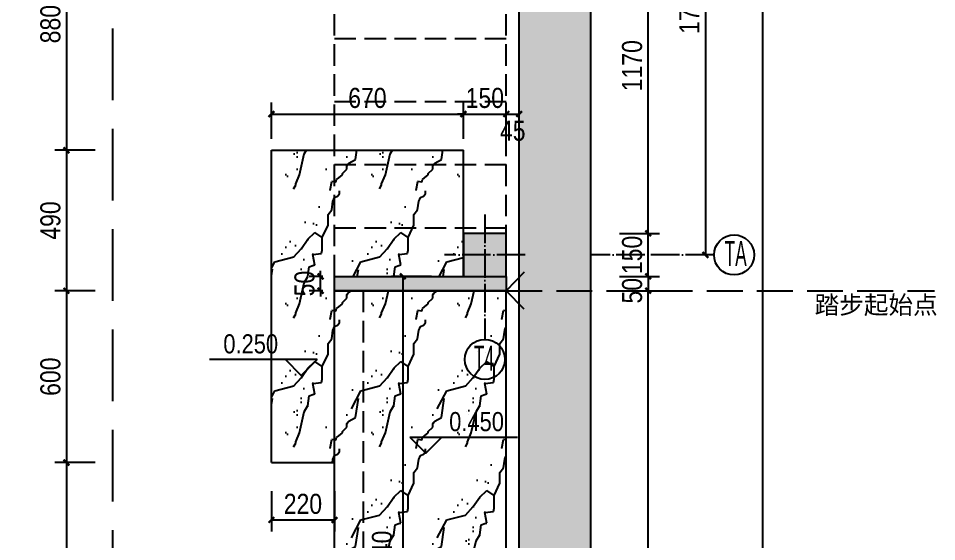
# Model space of a CAD drawing. Extents: x 9928 to 93764, y -101273 to -34887.
# Drawn here: x 17440 to 20645, y -64678 to -62853 of the extents above; entities that cross this region are included whole.
import ezdxf
from ezdxf import colors
from ezdxf.entities.mleader import LeaderData, LeaderLine
from ezdxf.math import Vec2, Vec3

# ---------------------------------------------------------------- set-up
doc = ezdxf.new("R2010")
doc.units = 0
doc.header["$LTSCALE"] = 1000
doc.header["$MEASUREMENT"] = 0
for name, pattern in [('CENTER', [2, 1.25, -0.25, 0.25, -0.25]), ('DASH', [0.35, 0.25, -0.1]), ('DOTE', [2.42, 2, -0.2, 0.02, -0.2]), ('HIDDEN', [0.375, 0.25, -0.125])]:
    doc.linetypes.add(name, pattern=pattern)
doc.layers.add('_0', color=7, linetype='Continuous', lineweight=25)
for name, color, linetype in [('A', 163, 'CENTER'), ('A-ANNO-DIMS', 6, 'Continuous'), ('A-ANNO-NOTE', 4, 'Continuous'), ('A-ANNO-SYMB', 4, 'Continuous'), ('A-FLOR-OVHD', 111, 'HIDDEN'), ('A-FLOR-STRS', 54, 'Continuous'), ('A-FURN-PATT-251', 251, 'Continuous'), ('A-PRTN-PRHT', 216, 'Continuous'), ('A-WALL-FULL', 5, 'Continuous'), ('GL', 131, 'Continuous'), ('S-COLS', 5, 'Continuous'), ('SPACE_HATCH', 8, 'Continuous'), ('设备', 150, 'Continuous')]:
    doc.layers.add(name, color=color, linetype=linetype)
doc.styles.add('DIM_T3', font='ARIALN.TTF')
doc.styles.add('EN', font='ARIALN.TTF')
doc.styles.get("Standard").update_dxf_attribs({"font": 'gbenor.shx', "bigfont": 'gbcbig.shx'})
doc.dimstyles.new('_TCH_ARCH&&20', dxfattribs={"dimtxt": 70, "dimasz": 20, "dimexe": 40, "dimexo": 40, "dimgap": 20, "dimtad": 1, "dimdec": 0, "dimzin": 0, "dimdsep": 46, "dimtxsty": 'DIM_T3', "dimblk": 'ARCHTICK', "dimcen": 0.09, "dimclrd": 6, "dimclre": 6, "dimclrt": 6, "dimazin": 2, "dimtfac": 1, "dimtdec": 0, "dimtix": 1, "dimtmove": 2, "dimatfit": 3, "dimfxl": 100, "dimfxlon": 1, "dimtolj": 1, "dimtzin": 0, "dimarcsym": 0})

# ---------------------------------------------------------------- blocks, each defined once
blk = doc.blocks.new('zw2')
at = {"layer": 'SPACE_HATCH'}
h = blk.add_hatch(color=256, dxfattribs=at)
h.dxf.hatch_style = 1
h.paths.add_polyline_path([(41709.3, -78137.2), (41859.3, -78137.2), (41859.3, -77987.2), (41709.3, -77987.2)])
at = {"layer": 'S-COLS'}
blk.add_lwpolyline([(41709.3, -78137.2), (41859.3, -78137.2), (41859.3, -77987.2), (41709.3, -77987.2)], close=True, dxfattribs=at)
blk = doc.blocks.new('alisdhuflaisduhfalsidfhu')
at = {"layer": 'A-FURN-PATT-251'}
h = blk.add_hatch(color=256, dxfattribs=at)
h.dxf.hatch_style = 1
h.paths.add_polyline_path([(42419.1, -90621.1), (42669.1, -90621.1), (42669.1, -77792.1), (42419.1, -77792.1)])
h = blk.add_hatch(dxfattribs=at)
h.set_pattern_fill('大理石', color=256, scale=100)
h.set_pattern_definition([(41.98721, (250, 34.286), (599.99999, 450.00001), [9.6097, -2008.4338]), (68.19859, (107.143, 19.286), (300, 900), [34.6189, -2388.7052]), (60.945396, (100, 2.143), (299.99998, 450.000013), [14.708, -3073.9809]), (90, (107.14, 15), (300, -2e-14), [4.2857, -445.7143]), (71.56505, (247.14, 25.71), (6e-07, 450), [9.0351, -939.6482]), (171.469234, (247.143, 25.714), (-300, 3e-06), [14.4455, -3019.1166]), (79.2157, (227.143, -2.143), (300.000001, 1800), [30.5394, -3176.0943]), (62.132996, (1.429, 135), (1199.9999854, 2250.0000088), [70.2946, -14691.5649]), (0, (5.75, 201), (0, 450), [0, -300]), (64.983107, (200, 282.857), (600.0000015, 1349.999999), [47.2941, -4918.5894]), (81.43911, (315.714, 105), (599.999999, 4049.9999745), [67.177, -14040.0018]), (82.874984, (150, 145.714), (299.999982, 2250.0000023), [34.5525, -7221.4794]), (76.75948, (120, 51.429), (300.000003, 1349.999999), [74.8468, -7784.0652]), (0, (73.23, 51.65), (0, 450), [0, -300]), (0, (78.05, 46.83), (0, 450), [0, -300]), (0, (111.8, 70.9), (0, 450), [0, -300]), (0, (102.15, 123.9), (0, 450), [0, -300]), (59.036243, (137.143, 124.286), (299.999976, 450.000013), [24.9898, -5222.8668]), (0, (149.97, 144.9), (0, 450), [0, -300]), (0, (111.8, 128.7), (0, 450), [0, -300]), (0, (126.26, 157.62), (0, 450), [0, -300]), (0, (111.8, 114.27), (0, 450), [0, -300]), (50.19443, (285.714, 83.57), (300, 450), [11.1575, -2331.9174]), (90, (285.7, 70.7), (300, -2e-14), [12.8571, -437.1428]), (43.66778, (270, 55.714), (900.000001, 899.999998), [21.7242, -4540.3476]), (90, (270, 51.43), (300, -2e-14), [4.2857, -445.7143]), (39.80557, (257.143, 40.714), (599.999986, 450.000018), [16.7362, -3497.8761]), (0, (213, 70.9), (0, 450), [0, -300]), (0, (286.37, 84.5), (0, 450), [0, -300]), (0, (286.37, 84.5), (0, 450), [0, -300]), (29.357753, (292.857, 92.143), (899.999998, 450.000003), [26.2251, -2727.4089]), (0, (285.33, 114.27), (0, 450), [0, -300]), (146.30993, (200, 282.857), (-600.000004, 449.999992), [30.9047, -3214.0914]), (8.130102, (167.143, 222.857), (2999.999979, 449.9999973), [30.3046, -6333.6564]), (47.862405, (100, 214.286), (1200.0000005, 1349.9999987), [40.4566, -8455.4247]), (14.620874, (34.286, 197.143), (1799.999995, 450.0000188), [67.9135, -7063.005]), (0, (58.77, 225.06), (0, 450), [0, -300]), (18.43495, (154.286, 180), (1200, 449.999999), [13.5526, -2832.4972]), (16.69924, (167.14, 184.29), (299.999994, 2.5e-05), [7.4574, -1558.5886]), (101.093723, (174.286, 186.429), (-600.0000052, 3149.9999705), [37.1222, -7758.5496]), (0, (135.9, 205.8), (0, 450), [0, -300]), (0, (167, 223.7), (0, 450), [0, -300]), (0, (126.26, 172.08), (0, 450), [0, -300]), (0, (87.7, 268.4), (0, 450), [0, -300]), (0, (73.23, 249.15), (0, 450), [0, -300]), (44.144903, (150, 276.429), (900.0000015, 900), [33.8439, -7073.3706]), (54.582945, (127.143, 244.286), (300.0000008, 449.9999982), [39.4413, -8243.2212]), (0, (150.4, 276.73), (0, 450), [0, -300]), (0, (106.98, 253.97), (0, 450), [0, -300]), (0, (150.4, 276.73), (0, 450), [0, -300]), (0, (127.2, 243.6), (0, 450), [0, -300]), (75.06858, (197.14, 227.14), (300, 1350), [11.0887, -2317.5375]), (90, (200, 237.86), (300, -2e-14), [45, -405]), (50.19443, (252.86, 426.43), (300, 450), [11.1575, -2331.9174]), (0, (169.64, 331.04), (0, 450), [0, -300]), (0, (179.3, 326.22), (0, 450), [0, -300]), (0, (140.7, 335.86), (0, 450), [0, -300]), (0, (188.9, 388.84), (0, 450), [0, -300]), (53.130102, (220, 362.143), (300, 450), [21.4286, -4478.5713]), (90, (220, 325.7), (300, -2e-14), [36.4286, -413.5714]), (0, (220.05, 326.44), (0, 450), [0, -300]), (23.19859, (242.86, 422.14), (900, 450), [10.8797, -2273.8522]), (66.03751, (240, 415.71), (300, 900), [7.0349, -1470.2938]), (66.03751, (237.14, 409.29), (300, 900), [7.0349, -1470.2938]), (81.869898, (232.857, 379.286), (300.0000013, 2250), [30.3046, -6333.6564]), (90, (260, 435), (300, -2e-14), [10.7143, -439.2857]), (0, (227.05, 450), (0, 450), [0, -300])])
edge = h.paths.add_edge_path()
edge.add_line((42374.1, -84502.1), (41774.1, -84502.1))
edge.add_line((41774.1, -84502.1), (41774.1, -86372.1))
edge.add_line((41774.1, -86372.1), (41925.5, -86372.1))
edge.add_arc((42074.1, -86392.1), 150, 0, 172.3377, ccw=False)
edge.add_arc((42074.1, -86392.1), 150, -172.3377, 0, ccw=False)
edge.add_line((41925.5, -86412.1), (41774.1, -86412.1))
edge.add_line((41774.1, -86412.1), (41774.1, -86792.1))
edge.add_line((41774.1, -86792.1), (42374.1, -86792.1))
edge.add_line((42374.1, -86792.1), (42374.1, -84502.1))
h.paths.add_polyline_path([(41774.1, -84452.1), (42224.1, -84452.1), (42224.1, -84012.1), (41554.1, -84012.1), (41554.1, -85101.6), (41774.1, -85101.6)])
h = blk.add_hatch(color=253, dxfattribs=at)
h.dxf.hatch_style = 1
h.paths.add_polyline_path([(41774.1, -84452.1), (42374.1, -84452.1), (42374.1, -84502.1), (41774.1, -84502.1)])
at = {"layer": '设备', "linetype": 'HIDDEN', "ltscale": 0.25}
h = blk.add_hatch(dxfattribs=at)
h.set_pattern_fill('ANSI31', color=256, scale=50)
h.set_pattern_definition([(45, (-12921.65, 0), (-56.1266, 56.1266), [])])
edge = h.paths.add_edge_path()
edge.add_arc((41129.1, -80292.1), 250, 0, 360)
edge = h.paths.add_edge_path()
edge.add_arc((40769.1, -86842.1), 250, 0, 360)
edge = h.paths.add_edge_path()
edge.add_arc((41319.1, -87442.1), 250, 0, 360)
at = {"layer": 'A-FLOR-OVHD', "linetype": 'DASH', "ltscale": 0.3}
for p, q in [((41774.1, -84452.1), (41774.1, -83132.1)), ((42374.1, -84452.1), (42374.1, -83132.1)), ((41774.1, -83622.1), (42374.1, -83622.1)), ((41774.1, -83842.1), (42374.1, -83842.1)), ((41774.1, -84062.1), (42374.1, -84062.1)), ((41774.1, -84282.1), (42374.1, -84282.1))]:
    blk.add_line(p, q, dxfattribs=at)
at = {"layer": 'A-FLOR-STRS'}
for p, q in [((41554.1, -85101.6), (41554.1, -84012.1)), ((41554.1, -84012.1), (42224.1, -84012.1)), ((42224.1, -84452.1), (42224.1, -84012.1)), ((41774.1, -86792.1), (41774.1, -84502.1)), ((41774.1, -84502.1), (42374.1, -84502.1)), ((42374.1, -88392.1), (42374.1, -84502.1)), ((41554.1, -85101.6), (41774.1, -85101.6))]:
    blk.add_line(p, q, dxfattribs=at)
at = {"layer": 'A-FLOR-STRS', "linetype": 'DASH', "ltscale": 0.3}
blk.add_line((41874.1, -84502.1), (41874.1, -86642.1), dxfattribs=at)
at = {"layer": 'A-PRTN-PRHT'}
blk.add_lwpolyline([(41774.1, -84452.1), (42374.1, -84452.1), (42374.1, -84502.1), (41774.1, -84502.1)], close=True, dxfattribs=at)
at = {"layer": 'A-WALL-FULL'}
for p, q in [((42419.1, -90621.1), (42419.1, -77792.1)), ((42669.1, -90621.1), (42669.1, -77792.1))]:
    blk.add_line(p, q, dxfattribs=at)
at = {"layer": 'SPACE_HATCH', "linetype": 'DASH'}
blk.add_line((40999.1, -82887.1), (40999.1, -85967.1), dxfattribs=at)
blk.add_blockref('zw2', (514.8, -6314.9))
blk = doc.blocks.new('_ArchTick')
at = {"color": 0, "linetype": 'ByBlock', "const_width": 0.4}
blk.add_lwpolyline([(-0.5, -0.5), (0.5, 0.5)], dxfattribs=at)
blk = doc.blocks.new('*D177')
at = {"layer": 'A-ANNO-DIMS', "color": 6, "lineweight": -2, "transparency": 16777216}
for p, q in [((19537.9, -63802.8), (19677.9, -63802.8)), ((19637.9, -66092.8), (19637.9, -63802.8)), ((19537.9, -66092.8), (19677.9, -66092.8))]:
    blk.add_line(p, q, dxfattribs=at)
at = {"layer": 'Defpoints', "color": 0, "transparency": 16777216}
for p in [(19142.9, -63802.8), (19637.9, -63802.8), (19142.9, -66092.8)]:
    blk.add_point(p, dxfattribs=at)
at = {"layer": 'A-ANNO-DIMS', "color": 6, "lineweight": -2, "transparency": 16777216, "xscale": 20, "yscale": 20, "zscale": 20}
for p, rotation in [((19637.9, -63802.8), 90), ((19637.9, -66092.8), 270)]:
    blk.add_blockref('_ArchTick', p, dxfattribs=dict(at, rotation=rotation))
at = {"layer": 'A-ANNO-DIMS', "color": 6, "transparency": 16777216, "insert": (19582.2, -64947.8), "char_height": 70, "attachment_point": 5, "rotation": 90, "style": 'DIM_T3'}
blk.add_mtext('\\A1;2290', dxfattribs=at)
blk = doc.blocks.new('*D266')
at = {"layer": 'A-ANNO-DIMS', "color": 6, "lineweight": -2, "transparency": 16777216}
for p, q in [((19937.9, -57092.8), (20077.9, -57092.8)), ((20037.9, -67692.8), (20037.9, -57092.8)), ((19937.9, -67692.8), (20077.9, -67692.8))]:
    blk.add_line(p, q, dxfattribs=at)
at = {"layer": 'Defpoints', "color": 0, "transparency": 16777216}
for p in [(19187.9, -57092.8), (20037.9, -57092.8), (19142.9, -67692.8)]:
    blk.add_point(p, dxfattribs=at)
at = {"layer": 'A-ANNO-DIMS', "color": 6, "lineweight": -2, "transparency": 16777216, "xscale": 20, "yscale": 20, "zscale": 20}
for p, rotation in [((20037.9, -57092.8), 90), ((20037.9, -67692.8), 270)]:
    blk.add_blockref('_ArchTick', p, dxfattribs=dict(at, rotation=rotation))
at = {"layer": 'A-ANNO-DIMS', "color": 6, "transparency": 16777216, "insert": (19982.2, -62392.8), "char_height": 70, "attachment_point": 5, "rotation": 90, "style": 'DIM_T3'}
blk.add_mtext('\\A1;10600', dxfattribs=at)
blk = doc.blocks.new('*D190')
at = {"layer": 'A-ANNO-DIMS', "color": 6, "lineweight": -2, "transparency": 16777216}
for p, q in [((17707.4, -62432.8), (17567.4, -62432.8)), ((17607.4, -62432.8), (17607.4, -63312.8)), ((17707.4, -63312.8), (17567.4, -63312.8))]:
    blk.add_line(p, q, dxfattribs=at)
at = {"layer": 'Defpoints', "color": 0, "transparency": 16777216}
for p in [(18542.9, -62432.8), (17607.4, -63312.8), (18322.9, -63312.8)]:
    blk.add_point(p, dxfattribs=at)
at = {"layer": 'A-ANNO-DIMS', "color": 6, "lineweight": -2, "transparency": 16777216, "xscale": 20, "yscale": 20, "zscale": 20}
for p, rotation in [((17607.4, -62432.8), 90), ((17607.4, -63312.8), 270)]:
    blk.add_blockref('_ArchTick', p, dxfattribs=dict(at, rotation=rotation))
at = {"layer": 'A-ANNO-DIMS', "color": 6, "transparency": 16777216, "insert": (17551.7, -62872.8), "char_height": 70, "attachment_point": 5, "rotation": 90, "style": 'DIM_T3'}
blk.add_mtext('\\A1;880', dxfattribs=at)
blk = doc.blocks.new('*D191')
at = {"layer": 'A-ANNO-DIMS', "color": 6, "lineweight": -2, "transparency": 16777216}
for p, q in [((17707.4, -63312.8), (17567.4, -63312.8)), ((17607.4, -63312.8), (17607.4, -63802.8)), ((17707.4, -63802.8), (17567.4, -63802.8))]:
    blk.add_line(p, q, dxfattribs=at)
at = {"layer": 'Defpoints', "color": 0, "transparency": 16777216}
for p in [(18322.9, -63312.8), (17607.4, -63802.8), (18542.9, -63802.8)]:
    blk.add_point(p, dxfattribs=at)
at = {"layer": 'A-ANNO-DIMS', "color": 6, "lineweight": -2, "transparency": 16777216, "xscale": 20, "yscale": 20, "zscale": 20}
for p, rotation in [((17607.4, -63312.8), 90), ((17607.4, -63802.8), 270)]:
    blk.add_blockref('_ArchTick', p, dxfattribs=dict(at, rotation=rotation))
at = {"layer": 'A-ANNO-DIMS', "color": 6, "transparency": 16777216, "insert": (17551.7, -63557.8), "char_height": 70, "attachment_point": 5, "rotation": 90, "style": 'DIM_T3'}
blk.add_mtext('\\A1;490', dxfattribs=at)
blk = doc.blocks.new('*D192')
at = {"layer": 'A-ANNO-DIMS', "color": 6, "lineweight": -2, "transparency": 16777216}
for p, q in [((17707.4, -63802.8), (17567.4, -63802.8)), ((17607.4, -63802.8), (17607.4, -64402.3)), ((17707.4, -64402.3), (17567.4, -64402.3))]:
    blk.add_line(p, q, dxfattribs=at)
at = {"layer": 'Defpoints', "color": 0, "transparency": 16777216}
for p in [(18542.9, -63802.8), (17607.4, -64402.3), (18542.9, -64402.3)]:
    blk.add_point(p, dxfattribs=at)
at = {"layer": 'A-ANNO-DIMS', "color": 6, "lineweight": -2, "transparency": 16777216, "xscale": 20, "yscale": 20, "zscale": 20}
for p, rotation in [((17607.4, -63802.8), 90), ((17607.4, -64402.3), 270)]:
    blk.add_blockref('_ArchTick', p, dxfattribs=dict(at, rotation=rotation))
at = {"layer": 'A-ANNO-DIMS', "color": 6, "transparency": 16777216, "insert": (17551.7, -64102.6), "char_height": 70, "attachment_point": 5, "rotation": 90, "style": 'DIM_T3'}
blk.add_mtext('\\A1;600', dxfattribs=at)
blk = doc.blocks.new('*D193')
at = {"layer": 'A-ANNO-DIMS', "color": 6, "lineweight": -2, "transparency": 16777216}
for p, q in [((17707.4, -64402.3), (17567.4, -64402.3)), ((17607.4, -64402.3), (17607.4, -65292.8)), ((17707.4, -65292.8), (17567.4, -65292.8))]:
    blk.add_line(p, q, dxfattribs=at)
at = {"layer": 'Defpoints', "color": 0, "transparency": 16777216}
for p in [(18542.9, -64402.3), (17607.4, -65292.8), (18542.9, -65292.8)]:
    blk.add_point(p, dxfattribs=at)
at = {"layer": 'A-ANNO-DIMS', "color": 6, "lineweight": -2, "transparency": 16777216, "xscale": 20, "yscale": 20, "zscale": 20}
for p, rotation in [((17607.4, -64402.3), 90), ((17607.4, -65292.8), 270)]:
    blk.add_blockref('_ArchTick', p, dxfattribs=dict(at, rotation=rotation))
at = {"layer": 'A-ANNO-DIMS', "color": 6, "transparency": 16777216, "insert": (17551.7, -64847.6), "char_height": 70, "attachment_point": 5, "rotation": 90, "style": 'DIM_T3'}
blk.add_mtext('\\A1;890', dxfattribs=at)
blk = doc.blocks.new('*D197')
at = {"layer": 'A-ANNO-DIMS', "color": 6, "lineweight": -2, "transparency": 16777216}
for p, q in [((19537.9, -62432.8), (19677.9, -62432.8)), ((19637.9, -63602.8), (19637.9, -62432.8)), ((19537.9, -63602.8), (19677.9, -63602.8))]:
    blk.add_line(p, q, dxfattribs=at)
at = {"layer": 'Defpoints', "color": 0, "transparency": 16777216}
for p in [(19142.9, -62432.8), (19637.9, -62432.8), (19142.9, -63602.8)]:
    blk.add_point(p, dxfattribs=at)
at = {"layer": 'A-ANNO-DIMS', "color": 6, "lineweight": -2, "transparency": 16777216, "xscale": 20, "yscale": 20, "zscale": 20}
for p, rotation in [((19637.9, -62432.8), 90), ((19637.9, -63602.8), 270)]:
    blk.add_blockref('_ArchTick', p, dxfattribs=dict(at, rotation=rotation))
at = {"layer": 'A-ANNO-DIMS', "color": 6, "transparency": 16777216, "insert": (19582.2, -63017.8), "char_height": 70, "attachment_point": 5, "rotation": 90, "style": 'DIM_T3'}
blk.add_mtext('\\A1;1170', dxfattribs=at)
blk = doc.blocks.new('*D198')
at = {"layer": 'A-ANNO-DIMS', "color": 6, "lineweight": -2, "transparency": 16777216}
for p, q in [((19637.9, -63602.8), (19637.9, -63582.8)), ((19537.9, -63602.8), (19677.9, -63602.8)), ((19637.9, -63752.8), (19637.9, -63602.8)), ((19537.9, -63752.8), (19677.9, -63752.8)), ((19637.9, -63752.8), (19637.9, -63772.8))]:
    blk.add_line(p, q, dxfattribs=at)
at = {"layer": 'Defpoints', "color": 0, "transparency": 16777216}
for p in [(18992.9, -63602.8), (19637.9, -63602.8), (19142.9, -63752.8)]:
    blk.add_point(p, dxfattribs=at)
at = {"layer": 'A-ANNO-DIMS', "color": 6, "lineweight": -2, "transparency": 16777216, "xscale": 20, "yscale": 20, "zscale": 20}
for p, rotation in [((19637.9, -63602.8), 270), ((19637.9, -63752.8), 90)]:
    blk.add_blockref('_ArchTick', p, dxfattribs=dict(at, rotation=rotation))
at = {"layer": 'A-ANNO-DIMS', "color": 6, "transparency": 16777216, "insert": (19582.2, -63677.8), "char_height": 70, "attachment_point": 5, "rotation": 90, "style": 'DIM_T3'}
blk.add_mtext('\\A1;150', dxfattribs=at)
blk = doc.blocks.new('*D204')
at = {"layer": 'A-ANNO-DIMS', "color": 6, "lineweight": -2, "transparency": 16777216}
for p, q in [((18322.9, -64502.3), (18322.9, -64642.3)), ((18542.9, -64502.3), (18542.9, -64642.3)), ((18322.9, -64602.3), (18542.9, -64602.3))]:
    blk.add_line(p, q, dxfattribs=at)
at = {"layer": 'Defpoints', "color": 0, "transparency": 16777216}
for p in [(18322.9, -64402.3), (18542.9, -64402.3), (18542.9, -64602.3)]:
    blk.add_point(p, dxfattribs=at)
at = {"layer": 'A-ANNO-DIMS', "color": 6, "lineweight": -2, "transparency": 16777216, "xscale": 20, "yscale": 20, "zscale": 20, "rotation": 180}
blk.add_blockref('_ArchTick', (18322.9, -64602.3), dxfattribs=at)
at = {"layer": 'A-ANNO-DIMS', "color": 6, "lineweight": -2, "transparency": 16777216, "xscale": 20, "yscale": 20, "zscale": 20}
blk.add_blockref('_ArchTick', (18542.9, -64602.3), dxfattribs=at)
at = {"layer": 'A-ANNO-DIMS', "color": 6, "transparency": 16777216, "insert": (18432.9, -64546.6), "char_height": 70, "attachment_point": 5, "style": 'DIM_T3'}
blk.add_mtext('\\A1;220', dxfattribs=at)
blk = doc.blocks.new('*D234')
at = {"layer": 'A-ANNO-DIMS', "color": 6, "lineweight": -2, "transparency": 16777216}
for p, q in [((19537.9, -63752.8), (19677.9, -63752.8)), ((19637.9, -63752.8), (19637.9, -63802.8)), ((19537.9, -63802.8), (19677.9, -63802.8))]:
    blk.add_line(p, q, dxfattribs=at)
at = {"layer": 'Defpoints', "color": 0, "transparency": 16777216}
for p in [(19142.9, -63752.8), (19142.9, -63802.8), (19637.9, -63802.8)]:
    blk.add_point(p, dxfattribs=at)
at = {"layer": 'A-ANNO-DIMS', "color": 6, "lineweight": -2, "transparency": 16777216, "xscale": 20, "yscale": 20, "zscale": 20}
for p, rotation in [((19637.9, -63752.8), 90), ((19637.9, -63802.8), 270)]:
    blk.add_blockref('_ArchTick', p, dxfattribs=dict(at, rotation=rotation))
at = {"layer": 'A-ANNO-DIMS', "color": 6, "transparency": 16777216, "insert": (19582.2, -63802.8), "char_height": 70, "attachment_point": 5, "rotation": 90, "style": 'DIM_T3'}
blk.add_mtext('\\A1;50', dxfattribs=at)
blk = doc.blocks.new('*D235')
at = {"layer": 'A-ANNO-DIMS', "color": 6, "lineweight": -2, "transparency": 16777216}
for p, q in [((18322.9, -63272.8), (18322.9, -63146.4)), ((18992.9, -63272.8), (18992.9, -63146.4)), ((18322.9, -63186.4), (18992.9, -63186.4))]:
    blk.add_line(p, q, dxfattribs=at)
at = {"layer": 'Defpoints', "color": 0, "transparency": 16777216}
for p in [(18992.9, -63186.4), (18322.9, -63312.8), (18992.9, -63312.8)]:
    blk.add_point(p, dxfattribs=at)
at = {"layer": 'A-ANNO-DIMS', "color": 6, "lineweight": -2, "transparency": 16777216, "xscale": 20, "yscale": 20, "zscale": 20, "rotation": 180}
blk.add_blockref('_ArchTick', (18322.9, -63186.4), dxfattribs=at)
at = {"layer": 'A-ANNO-DIMS', "color": 6, "lineweight": -2, "transparency": 16777216, "xscale": 20, "yscale": 20, "zscale": 20}
blk.add_blockref('_ArchTick', (18992.9, -63186.4), dxfattribs=at)
at = {"layer": 'A-ANNO-DIMS', "color": 6, "transparency": 16777216, "insert": (18657.9, -63130.7), "char_height": 70, "attachment_point": 5, "style": 'DIM_T3'}
blk.add_mtext('\\A1;670', dxfattribs=at)
blk = doc.blocks.new('*D236')
at = {"layer": 'A-ANNO-DIMS', "color": 6, "lineweight": -2, "transparency": 16777216}
for p, q in [((18992.9, -63272.8), (18992.9, -63146.4)), ((19142.9, -63286.4), (19142.9, -63146.4)), ((18992.9, -63186.4), (18972.9, -63186.4)), ((18992.9, -63186.4), (19142.9, -63186.4)), ((19142.9, -63186.4), (19162.9, -63186.4))]:
    blk.add_line(p, q, dxfattribs=at)
at = {"layer": 'Defpoints', "color": 0, "transparency": 16777216}
for p in [(19142.9, -63186.4), (18992.9, -63312.8), (19142.9, -63362.8)]:
    blk.add_point(p, dxfattribs=at)
at = {"layer": 'A-ANNO-DIMS', "color": 6, "lineweight": -2, "transparency": 16777216, "xscale": 20, "yscale": 20, "zscale": 20}
blk.add_blockref('_ArchTick', (18992.9, -63186.4), dxfattribs=at)
at = {"layer": 'A-ANNO-DIMS', "color": 6, "lineweight": -2, "transparency": 16777216, "xscale": 20, "yscale": 20, "zscale": 20, "rotation": 180}
blk.add_blockref('_ArchTick', (19142.9, -63186.4), dxfattribs=at)
at = {"layer": 'A-ANNO-DIMS', "color": 6, "transparency": 16777216, "insert": (19067.9, -63130.7), "char_height": 70, "attachment_point": 5, "style": 'DIM_T3'}
blk.add_mtext('\\A1;150', dxfattribs=at)
blk = doc.blocks.new('*D237')
at = {"layer": 'A-ANNO-DIMS', "color": 6, "lineweight": -2, "transparency": 16777216}
for p, q in [((19142.9, -63286.4), (19142.9, -63146.4)), ((19187.9, -63286.4), (19187.9, -63146.4)), ((19142.9, -63186.4), (19187.9, -63186.4))]:
    blk.add_line(p, q, dxfattribs=at)
at = {"layer": 'Defpoints', "color": 0, "transparency": 16777216}
for p in [(19187.9, -63186.4), (19142.9, -63362.8), (19187.9, -63362.8)]:
    blk.add_point(p, dxfattribs=at)
at = {"layer": 'A-ANNO-DIMS', "color": 6, "lineweight": -2, "transparency": 16777216, "xscale": 20, "yscale": 20, "zscale": 20, "rotation": 180}
blk.add_blockref('_ArchTick', (19142.9, -63186.4), dxfattribs=at)
at = {"layer": 'A-ANNO-DIMS', "color": 6, "lineweight": -2, "transparency": 16777216, "xscale": 20, "yscale": 20, "zscale": 20}
blk.add_blockref('_ArchTick', (19187.9, -63186.4), dxfattribs=at)
at = {"layer": 'A-ANNO-DIMS', "color": 6, "transparency": 16777216, "insert": (19165.4, -63245.1), "char_height": 70, "attachment_point": 5, "style": 'DIM_T3'}
blk.add_mtext('\\A1;45', dxfattribs=at)
blk = doc.blocks.new('*D249')
at = {"layer": 'A-ANNO-DIMS', "color": 6, "lineweight": -2, "transparency": 16777216}
for p, q in [((18881.7, -63752.8), (18741.7, -63752.8)), ((18781.7, -63752.8), (18781.7, -66092.8)), ((18881.7, -66092.8), (18741.7, -66092.8))]:
    blk.add_line(p, q, dxfattribs=at)
at = {"layer": 'Defpoints', "color": 0, "transparency": 16777216}
for p in [(19142.9, -63752.8), (18781.7, -66092.8), (19142.9, -66092.8)]:
    blk.add_point(p, dxfattribs=at)
at = {"layer": 'A-ANNO-DIMS', "color": 6, "lineweight": -2, "transparency": 16777216, "xscale": 20, "yscale": 20, "zscale": 20}
for p, rotation in [((18781.7, -63752.8), 90), ((18781.7, -66092.8), 270)]:
    blk.add_blockref('_ArchTick', p, dxfattribs=dict(at, rotation=rotation))
at = {"layer": 'A-ANNO-DIMS', "color": 6, "transparency": 16777216, "insert": (18709.2, -64728.8), "char_height": 70, "attachment_point": 5, "rotation": 90, "style": 'DIM_T3'}
blk.add_mtext('\\A1;2340', dxfattribs=at)
blk = doc.blocks.new('DFGHFGH')
at = {"layer": 'A-ANNO-NOTE'}
blk.add_line((367305.1, -290440.9), (368431.1, -290440.9), dxfattribs=at)
blk.add_lwpolyline([(367305.1, -290440.9), (367471.4, -290607.2), (367637.6, -290440.9)], dxfattribs=at)
at = {"layer": 'A-ANNO-NOTE', "style": 'EN'}
blk.add_attdef('±0.000', (367715.9, -290376.4), '', height=200, dxfattribs=at)
blk = doc.blocks.new('*D310')
at = {"layer": 'A-ANNO-DIMS', "color": 6, "lineweight": -2, "transparency": 16777216}
for p, q in [((18502.9, -63752.8), (18454.4, -63752.8)), ((18494.4, -63752.8), (18494.4, -63732.8)), ((18494.4, -63802.8), (18494.4, -63752.8)), ((18502.9, -63802.8), (18454.4, -63802.8)), ((18494.4, -63802.8), (18494.4, -63822.8))]:
    blk.add_line(p, q, dxfattribs=at)
at = {"layer": 'Defpoints', "color": 0, "transparency": 16777216}
for p in [(18494.4, -63752.8), (18542.9, -63752.8), (18542.9, -63802.8)]:
    blk.add_point(p, dxfattribs=at)
at = {"layer": 'A-ANNO-DIMS', "color": 6, "lineweight": -2, "transparency": 16777216, "xscale": 20, "yscale": 20, "zscale": 20}
for p, rotation in [((18494.4, -63752.8), 270), ((18494.4, -63802.8), 90)]:
    blk.add_blockref('_ArchTick', p, dxfattribs=dict(at, rotation=rotation))
at = {"layer": 'A-ANNO-DIMS', "color": 6, "transparency": 16777216, "insert": (18438.7, -63777.8), "char_height": 70, "attachment_point": 5, "rotation": 90, "style": 'DIM_T3'}
blk.add_mtext('\\A1;50', dxfattribs=at)
blk = doc.blocks.new('ASLIDUFHASDF')
at = {"layer": 'A', "ltscale": 0.3}
blk.add_line((19187.9, -90751.2), (19187.9, -76645.8), dxfattribs=at)
blk = doc.blocks.new('_DotSmall')
at = {"color": 0, "linetype": 'ByBlock', "const_width": 0.5}
blk.add_lwpolyline([(-0.0625, 0, 1), (0.0625, 0, 1)], format="xyb", close=True, dxfattribs=at)
blk = doc.blocks.new('TZ')
at = {"layer": 'GL', "color": 3, "linetype": 'DOTE', "ltscale": 0.05}
for p, q in [((15341.3, -121070.4), (15341.3, -121506.5)), ((15482.6, -121211.7), (15199.9, -121211.7)), ((16141.3, -121211.7), (15712.3, -121211.7))]:
    blk.add_line(p, q, dxfattribs=at)
at = {"layer": 'GL', "color": 3}
for centre in [(16211.3, -121211.7), (15341.3, -121576.4)]:
    blk.add_circle(centre, 70, dxfattribs=at)
at = {"layer": 'GL', "color": 3, "style": 'DIM_T3', "width": 0.6}
for s, p in [('TA', (16178.5, -121250.6)), ('T4', (15303.2, -121615.9))]:
    blk.add_text(s, height=87.5, dxfattribs=at).set_placement(p)
blk = doc.blocks.new('*D853')
at = {"layer": 'A-ANNO-DIMS', "color": 6, "lineweight": -2, "transparency": 16777216}
for p, q in [((19837.9, -61957.8), (19797.9, -61957.8)), ((19837.9, -61957.8), (19837.9, -63677.8)), ((19837.9, -63677.8), (19797.9, -63677.8))]:
    blk.add_line(p, q, dxfattribs=at)
at = {"layer": 'Defpoints', "color": 0, "transparency": 16777216}
for p in [(19867.9, -61957.8), (19837.9, -63677.8), (19867.9, -63677.8)]:
    blk.add_point(p, dxfattribs=at)
at = {"layer": 'A-ANNO-DIMS', "color": 6, "lineweight": -2, "transparency": 16777216, "xscale": 20, "yscale": 20, "zscale": 20}
for p, rotation in [((19837.9, -61957.8), 90), ((19837.9, -63677.8), 270)]:
    blk.add_blockref('_ArchTick', p, dxfattribs=dict(at, rotation=rotation))
at = {"layer": 'A-ANNO-DIMS', "color": 6, "transparency": 16777216, "insert": (19782.2, -62817.8), "char_height": 70, "attachment_point": 5, "rotation": 90, "style": 'DIM_T3'}
blk.add_mtext('\\A1;1720', dxfattribs=at)

msp = doc.modelspace()

# ---------------------------------------------------------------- linework, layer by layer
at = {"layer": 'A-ANNO-DIMS', "linetype": 'DASH', "ltscale": 0.5}
msp.add_line((19142.9, -63802.8), (20637.4, -63802.8), dxfattribs=at)
for points in [[(19205.1, -63738.2), (19142.9, -63802.8)], [(19205.1, -63867.4), (19142.9, -63802.8)]]:
    msp.add_lwpolyline(points, dxfattribs=at)

# ---------------------------------------------------------------- block references
msp.add_blockref('alisdhuflaisduhfalsidfhu', (-23231.2, 20699.3))
at = {"layer": '_0', "color": 6}
msp.add_blockref('ASLIDUFHASDF', (0, 20699.3), dxfattribs=at)
at = {"layer": 'A-ANNO-NOTE'}
ref = msp.add_blockref('DFGHFGH', (140917.5, 32770.8), dxfattribs=dict(at, xscale=-0.3333333333333334, yscale=0.3333333333333334, zscale=0.3333333333333334))
ref.add_attrib('±0.000', '0.250', (18155.1, -64021.4), dxfattribs={"height": 66.67, "style": 'EN'})
at = {"layer": 'A-ANNO-NOTE', "xscale": 0.3333333333333334, "yscale": 0.3333333333333334, "zscale": 0.3333333333333334}
msp.add_blockref('DFGHFGH', (-103628.5, 32499.5), dxfattribs=at).add_auto_attribs({'±0.000': '0.450'})
at = {"layer": 'GL'}
msp.add_blockref('TZ', (3726.6, 57533.9), dxfattribs=at)

# ---------------------------------------------------------------- texts
at = {"layer": 'A-ANNO-DIMS', "insert": (20648.8, -63820.7), "char_height": 63, "attachment_point": 3}
msp.add_mtext('{\\fSimSun|b0|i0|c134|p2;踏步起始点}', dxfattribs=at)

# ---------------------------------------------------------------- dimensions: what is measured, and where the dimension line sits
at = {"layer": 'A-ANNO-DIMS'}
for base, p1, p2, picture, middle in [((20037.9, -57092.8), (19142.9, -67692.8), (19187.9, -57092.8), '*D266', (19982.2, -62392.8)), ((19837.9, -63677.8), (19867.9, -61957.8), (19867.9, -63677.8), '*D853', (19782.2, -62817.8)), ((17607.4, -63312.8), (18542.9, -62432.8), (18322.9, -63312.8), '*D190', (17551.7, -62872.8)), ((19637.9, -62432.8), (19142.9, -63602.8), (19142.9, -62432.8), '*D197', (19582.2, -63017.8)), ((17607.4, -63802.8), (18322.9, -63312.8), (18542.9, -63802.8), '*D191', (17551.7, -63557.8)), ((19637.9, -63602.8), (19142.9, -63752.8), (18992.9, -63602.8), '*D198', (19582.2, -63677.8)), ((18494.4, -63752.8), (18542.9, -63802.8), (18542.9, -63752.8), '*D310', (18438.7, -63777.8)), ((17607.4474, -64402.3192), (18542.9042, -63802.8027), (18542.9042, -64402.3192), '*D192', (17551.7073, -64102.5609)), ((19637.9, -63802.8), (19142.9, -66092.8), (19142.9, -63802.8), '*D177', (19582.2, -64947.8)), ((17607.4474, -65292.8028), (18542.9042, -64402.3192), (18542.9042, -65292.8028), '*D193', (17551.7073, -64847.561))]:
    dim = msp.add_linear_dim(base=base, p1=p1, p2=p2, angle=90, dimstyle='_TCH_ARCH&&20', dxfattribs=at)
    dim.commit()
    dim.dimension.update_dxf_attribs({"geometry": picture, "text_midpoint": middle})
for base, p1, p2, picture, middle in [((18992.9, -63186.4), (18322.9, -63312.8), (18992.9, -63312.8), '*D235', (18657.9, -63130.7)), ((19142.9, -63186.4), (18992.9, -63312.8), (19142.9, -63362.8), '*D236', (19067.9, -63130.7)), ((18542.9, -64602.3), (18322.9, -64402.3), (18542.9, -64402.3), '*D204', (18432.9, -64546.6))]:
    dim = msp.add_linear_dim(base=base, p1=p1, p2=p2, dimstyle='_TCH_ARCH&&20', dxfattribs=at)
    dim.commit()
    dim.dimension.update_dxf_attribs({"geometry": picture, "text_midpoint": middle})
dim = msp.add_linear_dim(base=(19187.9, -63186.4), p1=(19142.9, -63362.8), p2=(19187.9, -63362.8), dimstyle='_TCH_ARCH&&20', dxfattribs=at)
dim.commit()
dim.dimension.update_dxf_attribs({"geometry": '*D237', "text_midpoint": (19165.4, -63245.1), "dimtype": 160})
for base, p2, picture, middle in [((18781.7, -66092.8), (19142.9, -66092.8), '*D249', (18709.2, -64728.8)), ((19637.9, -63802.8), (19142.9, -63802.8), '*D234', (19582.2, -63802.8))]:
    dim = msp.add_linear_dim(base=base, p1=(19142.9, -63752.8), p2=p2, angle=90, dimstyle='_TCH_ARCH&&20', dxfattribs=at)
    dim.commit()
    dim.dimension.update_dxf_attribs({"geometry": picture, "text_midpoint": middle, "dimtype": 160})

# ---------------------------------------------------------------- leaders
at = {"layer": 'A-ANNO-SYMB', "color": 2}
ml = msp.add_multileader_mtext('Standard', dxfattribs=at)
ml.set_content('\\pxsm1;{\\fSimSun|b0|i0|c134|p2;\\H0.2x;石材安装所需混凝土基础\\P边界较石材完成面内退30mm\\P基础顶标高±0.000}', color=2, style='EN')
ml.set_leader_properties(color=256)
ml.set_arrow_properties(name='DOTSMALL')
ml.build(insert=Vec2(0, 0))
ml.multileader.update_dxf_attribs({"text_left_attachment_type": 5, "text_right_attachment_type": 5, "dogleg_length": 901.2, "arrow_head_size": 62.7})
ctx = ml.context
ctx.base_point, ctx.char_height, ctx.arrow_head_size, ctx.landing_gap_size, ctx.plane_origin = Vec3(23039.2, -64204.1), 313.469, 62.7, 0.282, Vec3(51172, -62944.6)
ctx.left_attachment, ctx.right_attachment, ctx.text_align_type = 5, 5, 2
notes = []
notes.append((ctx, [(0, (1, 1, 0), (22460.1, -64204.1), (1, 0), 579.1, [(0, [(22306.5, -64052.9)], 0, [])])]))
ctx.mtext.insert, ctx.mtext.alignment, ctx.mtext.flow_direction = Vec3(24111.9, -63869.8), 3, 5
for ctx, leaders in notes:
    for number, flags, end, landing, length, lines in leaders:
        leader = LeaderData()
        leader.index, (leader.has_last_leader_line, leader.has_dogleg_vector, leader.attachment_direction) = number, flags
        leader.last_leader_point, leader.dogleg_vector, leader.dogleg_length = Vec3(end), Vec3(landing), length
        for number, points, colour, breaks in lines:
            line = LeaderLine()
            line.index, line.vertices, line.color, line.breaks = number, Vec3.list(points), colors.encode_raw_color(colour), breaks
            leader.lines.append(line)
        ctx.leaders.append(leader)

doc.saveas('drawing.dxf')
